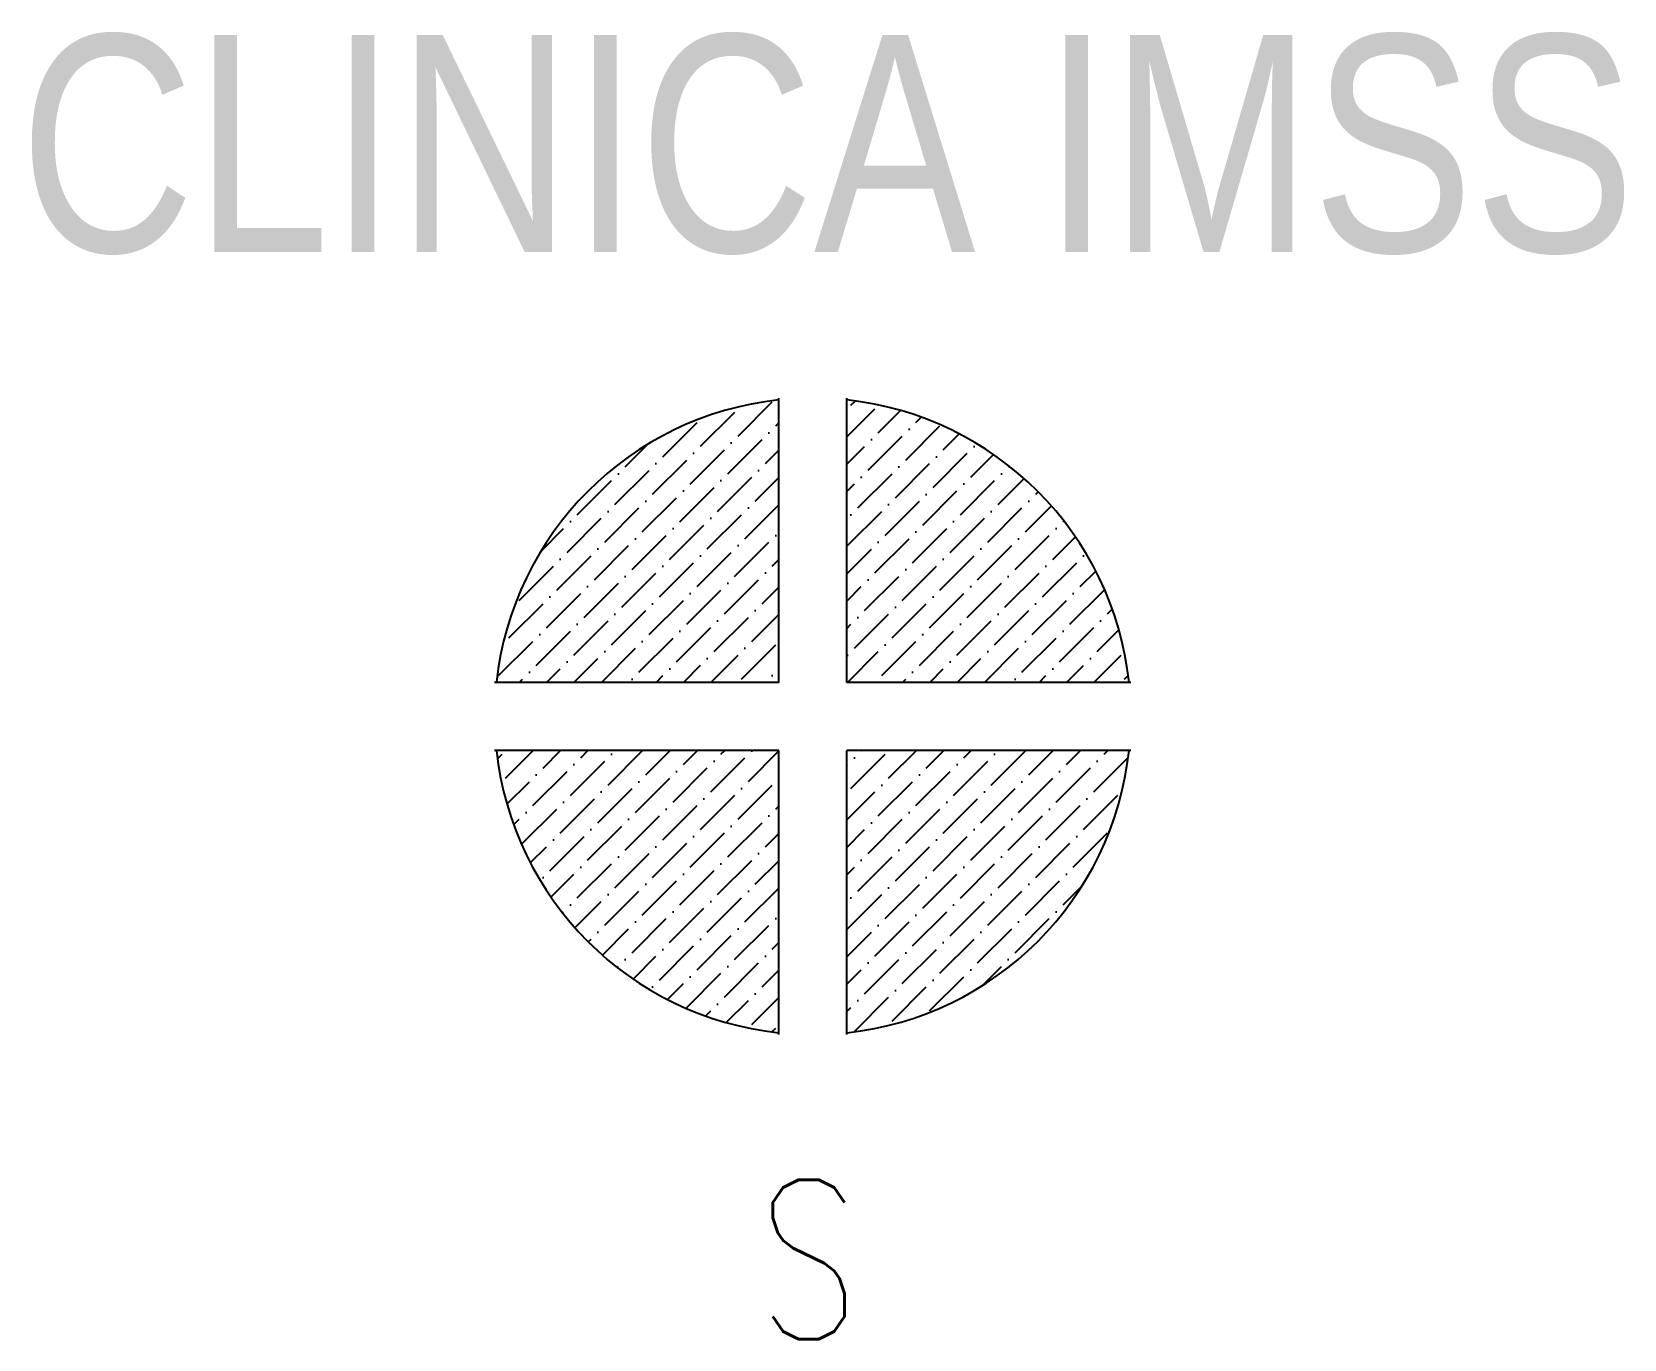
# Model space of a CAD drawing. Header units: millimetres. Extents: x -6.92 to -4.42, y -7.8 to -5.75.
import ezdxf
from ezdxf.enums import TextEntityAlignment as Align

# ---------------------------------------------------------------- set-up
doc = ezdxf.new("R2010")
doc.units = ezdxf.units.MM
doc.styles.add('ROMANS', font='ROMANS.shx', dxfattribs={"width": 0.75})
doc.styles.add('TIMES', font='swissl.ttf')

msp = doc.modelspace()

# ---------------------------------------------------------------- hatches: boundary and pattern name
h = msp.add_hatch()
h.set_pattern_fill('ANSI36', color=256, scale=0.009566, style=0)
h.set_pattern_definition([(45, (-29045.433022, -195720.47501), (0.016106817442, 0.05905833062), [0.075928265576, -0.015185653115, 0, -0.015185653115])])
h.paths.add_polyline_path([(-5.7438, -7.3222), (-5.7438, -6.8792), (-6.1868, -6.8792, 0.352652)])
h.paths.add_polyline_path([(-5.7438, -6.7723), (-5.7438, -6.3293, 0.352652), (-6.1868, -6.7723)])
h.paths.add_polyline_path([(-5.6368, -6.7723), (-5.1938, -6.7723, 0.352652), (-5.6368, -6.3293)])
h.paths.add_polyline_path([(-5.6368, -6.8792), (-5.6368, -7.3222, 0.352652), (-5.1938, -6.8792)])

# ---------------------------------------------------------------- linework, layer by layer
for p, q in [((-5.7438, -6.7723), (-5.7438, -6.3264)), ((-5.6368, -6.7723), (-5.6368, -6.3264)), ((-5.7438, -6.7723), (-6.1897, -6.7723)), ((-5.1909, -6.7723), (-5.6368, -6.7723)), ((-5.7438, -6.8792), (-6.1897, -6.8792)), ((-5.7438, -7.3251), (-5.7438, -6.8792)), ((-5.6368, -7.3251), (-5.6368, -6.8792)), ((-5.1909, -6.8792), (-5.6368, -6.8792))]:
    msp.add_line(p, q)
for start, end in [(96.1494, 173.8506), (6.1494, 83.8506), (186.1494, 263.8506), (276.1494, 353.8506)]:
    msp.add_arc((-5.6903, -6.8257), 0.4994, start, end)

# ---------------------------------------------------------------- texts
at = {"color": 1, "style": 'TIMES', "width": 0.8}
msp.add_text('CLINICA IMSS', height=0.34037, dxfattribs=at).set_placement((-5.6673, -6.0969), align=Align.CENTER)
at = {"color": 1, "lineweight": 25, "style": 'ROMANS', "width": 0.75}
msp.add_text('S', height=0.25, dxfattribs=at).set_placement((-5.7771, -7.803))

doc.saveas('drawing.dxf')
